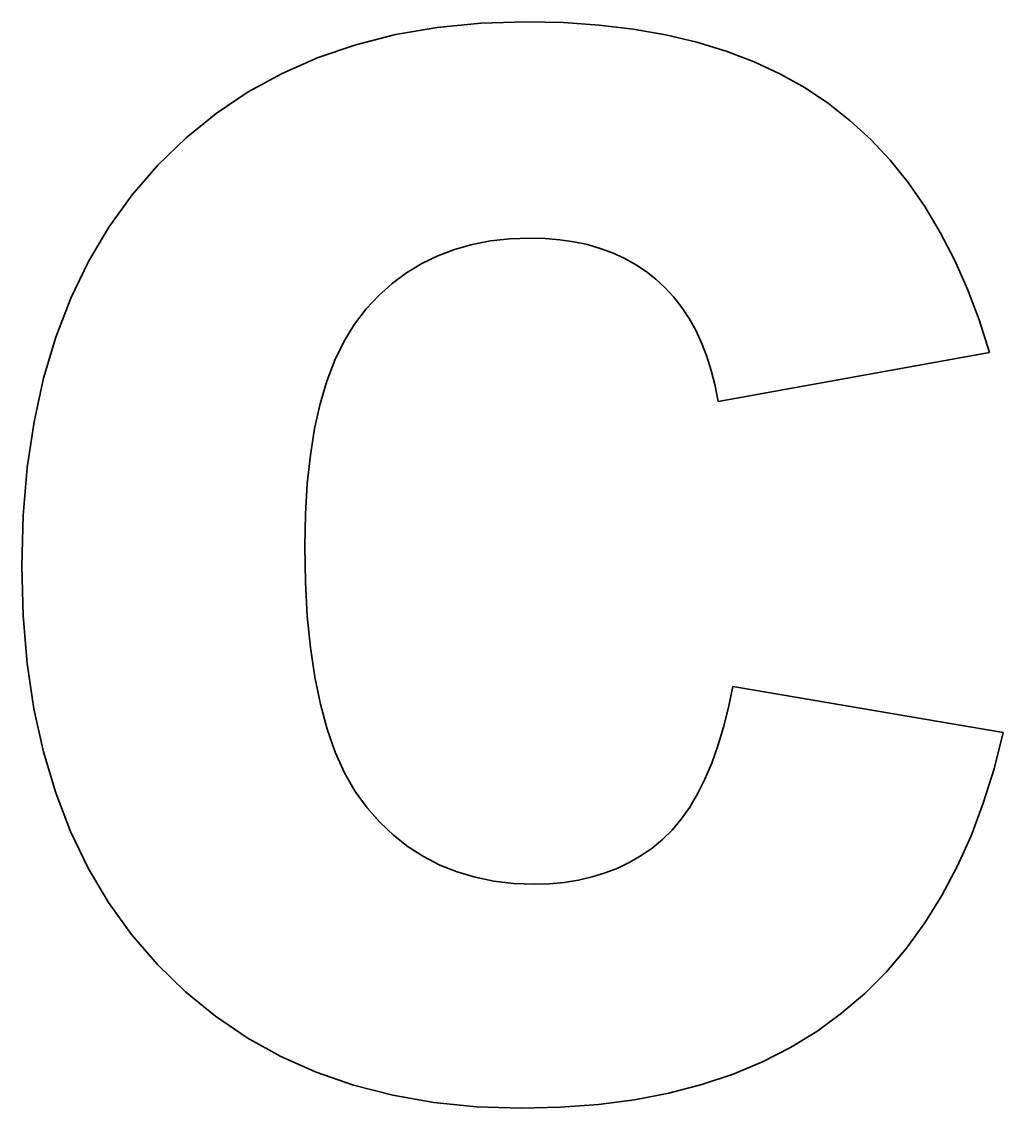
# Model space of a CAD drawing. Extents: x 23 to 417, y 3 to 294.
# Drawn here: x 216.218 to 216.6281, y 105.4488 to 105.9031 of the extents above; entities that cross this region are included whole.
import ezdxf

# ---------------------------------------------------------------- set-up
doc = ezdxf.new("R2010")
doc.units = 0
doc.layers.get('0').update_dxf_attribs({"lineweight": 13})

# ---------------------------------------------------------------- blocks, each defined once
blk = doc.blocks.new('BLOCK4760')
at = {"color": 7, "lineweight": 35, "ltscale": 0.002206}
blk.add_line((-22.7881, 32.9295), (-22.7011, 32.9445), dxfattribs=at)
at = {"color": 7, "lineweight": 35, "ltscale": 0.002286}
blk.add_line((-22.7011, 32.9445), (-22.6101, 32.9535), dxfattribs=at)
at = {"color": 7, "lineweight": 35, "ltscale": 0.002376}
blk.add_line((-22.6101, 32.9535), (-22.5151, 32.9565), dxfattribs=at)
at = {"color": 7, "lineweight": 35, "ltscale": 0.001945}
blk.add_line((-22.5151, 32.9565), (-22.4374, 32.9548), dxfattribs=at)
at = {"color": 7, "lineweight": 35, "ltscale": 0.001867}
blk.add_line((-22.4374, 32.9548), (-22.3628, 32.9496), dxfattribs=at)
at = {"color": 7, "lineweight": 35, "ltscale": 0.001794}
blk.add_line((-22.3628, 32.9496), (-22.2916, 32.9411), dxfattribs=at)
at = {"color": 7, "lineweight": 35, "ltscale": 0.001727}
for p, q in [((-22.2916, 32.9411), (-22.2236, 32.9291)), ((-21.5934, 32.3976), (-21.569, 32.333))]:
    blk.add_line(p, q, dxfattribs=at)
at = {"color": 7, "lineweight": 35, "ltscale": 0.002139}
blk.add_line((-22.871, 32.9085), (-22.7881, 32.9295), dxfattribs=at)
at = {"color": 7, "lineweight": 35, "ltscale": 0.001664}
blk.add_line((-22.2236, 32.9291), (-22.1588, 32.9138), dxfattribs=at)
at = {"color": 7, "lineweight": 35, "ltscale": 0.002086}
blk.add_line((-22.95, 32.8815), (-22.871, 32.9085), dxfattribs=at)
at = {"color": 7, "lineweight": 35, "ltscale": 0.001608}
blk.add_line((-22.1588, 32.9138), (-22.0973, 32.895), dxfattribs=at)
at = {"color": 7, "lineweight": 35, "ltscale": 0.001559}
blk.add_line((-22.0973, 32.895), (-22.039, 32.8727), dxfattribs=at)
at = {"color": 7, "lineweight": 35, "ltscale": 0.002047}
for p, q in [((-23.0249, 32.8485), (-22.95, 32.8815)), ((-23.227, 30.9286), (-23.2856, 30.9858))]:
    blk.add_line(p, q, dxfattribs=at)
at = {"color": 7, "lineweight": 35, "ltscale": 0.001517}
blk.add_line((-22.039, 32.8727), (-21.9841, 32.8471), dxfattribs=at)
at = {"color": 7, "lineweight": 35, "ltscale": 0.002023}
blk.add_line((-23.0959, 32.8096), (-23.0249, 32.8485), dxfattribs=at)
at = {"color": 7, "lineweight": 35, "ltscale": 0.001484}
blk.add_line((-21.9841, 32.8471), (-21.9323, 32.8181), dxfattribs=at)
at = {"color": 7, "lineweight": 35, "ltscale": 0.002015}
blk.add_line((-23.1628, 32.7646), (-23.0959, 32.8096), dxfattribs=at)
at = {"color": 7, "lineweight": 35, "ltscale": 0.001459}
for p, q in [((-21.9323, 32.8181), (-21.8838, 32.7856)), ((-21.8383, 32.7496), (-21.7954, 32.7101))]:
    blk.add_line(p, q, dxfattribs=at)
at = {"color": 7, "lineweight": 35, "ltscale": 0.001451}
blk.add_line((-21.8838, 32.7856), (-21.8383, 32.7496), dxfattribs=at)
at = {"color": 7, "lineweight": 35, "ltscale": 0.002024}
blk.add_line((-23.2257, 32.7136), (-23.1628, 32.7646), dxfattribs=at)
at = {"color": 7, "lineweight": 35, "ltscale": 0.002048}
blk.add_line((-23.2846, 32.6567), (-23.2257, 32.7136), dxfattribs=at)
at = {"color": 7, "lineweight": 35, "ltscale": 0.001475}
blk.add_line((-21.7954, 32.7101), (-21.7551, 32.667), dxfattribs=at)
at = {"color": 7, "lineweight": 35, "ltscale": 0.001499}
for p, q in [((-21.7551, 32.667), (-21.7175, 32.6202)), ((-22.9661, 32.0504), (-22.9725, 31.9908))]:
    blk.add_line(p, q, dxfattribs=at)
at = {"color": 7, "lineweight": 35, "ltscale": 0.002063}
for p, q in [((-23.3386, 32.5943), (-23.2846, 32.6567)), ((-22.8759, 30.7331), (-22.9538, 30.7602))]:
    blk.add_line(p, q, dxfattribs=at)
at = {"color": 7, "lineweight": 35, "ltscale": 0.001531}
blk.add_line((-21.7175, 32.6202), (-21.6825, 32.57), dxfattribs=at)
at = {"color": 7, "lineweight": 35, "ltscale": 0.002068}
blk.add_line((-23.387, 32.5272), (-23.3386, 32.5943), dxfattribs=at)
at = {"color": 7, "lineweight": 35, "ltscale": 0.001571}
blk.add_line((-21.6825, 32.57), (-21.6502, 32.5161), dxfattribs=at)
at = {"color": 7, "lineweight": 35, "ltscale": 0.00209}
blk.add_line((-23.4296, 32.4553), (-23.387, 32.5272), dxfattribs=at)
at = {"color": 7, "lineweight": 35, "ltscale": 0.001617}
blk.add_line((-21.6502, 32.5161), (-21.6205, 32.4586), dxfattribs=at)
at = {"color": 7, "lineweight": 35, "ltscale": 0.000958289}
blk.add_line((-22.628, 32.4909), (-22.6649, 32.4805), dxfattribs=at)
at = {"color": 7, "lineweight": 35, "ltscale": 0.000983135}
blk.add_line((-22.5894, 32.4983), (-22.628, 32.4909), dxfattribs=at)
at = {"color": 7, "lineweight": 35, "ltscale": 0.001015}
blk.add_line((-22.5491, 32.5027), (-22.5894, 32.4983), dxfattribs=at)
at = {"color": 7, "lineweight": 35, "ltscale": 0.001053}
blk.add_line((-22.5069, 32.5042), (-22.5491, 32.5027), dxfattribs=at)
at = {"color": 7, "lineweight": 35, "ltscale": 0.000793373}
blk.add_line((-22.4752, 32.5034), (-22.5069, 32.5042), dxfattribs=at)
at = {"color": 7, "lineweight": 35, "ltscale": 0.000766041}
blk.add_line((-22.4447, 32.5008), (-22.4752, 32.5034), dxfattribs=at)
at = {"color": 7, "lineweight": 35, "ltscale": 0.0007406}
blk.add_line((-22.4154, 32.4965), (-22.4447, 32.5008), dxfattribs=at)
at = {"color": 7, "lineweight": 35, "ltscale": 0.00071857}
blk.add_line((-22.3873, 32.4905), (-22.4154, 32.4965), dxfattribs=at)
at = {"color": 7, "lineweight": 35, "ltscale": 0.000699781}
blk.add_line((-22.3604, 32.4827), (-22.3873, 32.4905), dxfattribs=at)
at = {"color": 7, "lineweight": 35, "ltscale": 0.000684208}
blk.add_line((-22.3347, 32.4733), (-22.3604, 32.4827), dxfattribs=at)
at = {"color": 7, "lineweight": 35, "ltscale": 0.00092947}
blk.add_line((-22.7001, 32.4671), (-22.7335, 32.4508), dxfattribs=at)
at = {"color": 7, "lineweight": 35, "ltscale": 0.000939794}
blk.add_line((-22.6649, 32.4805), (-22.7001, 32.4671), dxfattribs=at)
at = {"color": 7, "lineweight": 35, "ltscale": 0.000672917}
blk.add_line((-22.3102, 32.4621), (-22.3347, 32.4733), dxfattribs=at)
at = {"color": 7, "lineweight": 35, "ltscale": 0.000665416}
blk.add_line((-22.2869, 32.4492), (-22.3102, 32.4621), dxfattribs=at)
at = {"color": 7, "lineweight": 35, "ltscale": 0.002127}
blk.add_line((-23.4666, 32.3787), (-23.4296, 32.4553), dxfattribs=at)
at = {"color": 7, "lineweight": 35, "ltscale": 0.000927167}
blk.add_line((-22.7335, 32.4508), (-22.7651, 32.4315), dxfattribs=at)
at = {"color": 7, "lineweight": 35, "ltscale": 0.000661677}
blk.add_line((-22.2648, 32.4346), (-22.2869, 32.4492), dxfattribs=at)
at = {"color": 7, "lineweight": 35, "ltscale": 0.001669}
blk.add_line((-21.6205, 32.4586), (-21.5934, 32.3976), dxfattribs=at)
at = {"color": 7, "lineweight": 35, "ltscale": 0.000932153}
blk.add_line((-22.7651, 32.4315), (-22.7951, 32.4093), dxfattribs=at)
at = {"color": 7, "lineweight": 35, "ltscale": 0.000662226}
blk.add_line((-22.244, 32.4183), (-22.2648, 32.4346), dxfattribs=at)
at = {"color": 7, "lineweight": 35, "ltscale": 0.000664351}
blk.add_line((-22.2245, 32.4002), (-22.244, 32.4183), dxfattribs=at)
at = {"color": 7, "lineweight": 35, "ltscale": 0.000945543}
blk.add_line((-22.7951, 32.4093), (-22.8233, 32.384), dxfattribs=at)
at = {"color": 7, "lineweight": 35, "ltscale": 0.000668786}
blk.add_line((-22.2064, 32.3805), (-22.2245, 32.4002), dxfattribs=at)
at = {"color": 7, "lineweight": 35, "ltscale": 0.00218}
blk.add_line((-23.4979, 32.2973), (-23.4666, 32.3787), dxfattribs=at)
at = {"color": 7, "lineweight": 35, "ltscale": 0.000966424}
blk.add_line((-22.8233, 32.384), (-22.8497, 32.3559), dxfattribs=at)
at = {"color": 7, "lineweight": 35, "ltscale": 0.000677126}
blk.add_line((-22.1897, 32.3592), (-22.2064, 32.3805), dxfattribs=at)
at = {"color": 7, "lineweight": 35, "ltscale": 0.000997977}
blk.add_line((-22.8497, 32.3559), (-22.874, 32.3242), dxfattribs=at)
at = {"color": 7, "lineweight": 35, "ltscale": 0.000690249}
blk.add_line((-22.1746, 32.3361), (-22.1897, 32.3592), dxfattribs=at)
at = {"color": 7, "lineweight": 35, "ltscale": 0.001044}
blk.add_line((-22.874, 32.3242), (-22.8957, 32.2885), dxfattribs=at)
at = {"color": 7, "lineweight": 35, "ltscale": 0.00070729}
blk.add_line((-22.1608, 32.3113), (-22.1746, 32.3361), dxfattribs=at)
at = {"color": 7, "lineweight": 35, "ltscale": 0.00179}
blk.add_line((-21.569, 32.333), (-21.5472, 32.2648), dxfattribs=at)
at = {"color": 7, "lineweight": 35, "ltscale": 0.000728416}
blk.add_line((-22.1486, 32.2849), (-22.1608, 32.3113), dxfattribs=at)
at = {"color": 7, "lineweight": 35, "ltscale": 0.002248}
blk.add_line((-23.5235, 32.2111), (-23.4979, 32.2973), dxfattribs=at)
at = {"color": 7, "lineweight": 35, "ltscale": 0.001101}
blk.add_line((-22.8957, 32.2885), (-22.9149, 32.2489), dxfattribs=at)
at = {"color": 7, "lineweight": 35, "ltscale": 0.00075244}
blk.add_line((-22.1378, 32.2568), (-22.1486, 32.2849), dxfattribs=at)
at = {"color": 7, "lineweight": 35, "ltscale": 0.000780237}
blk.add_line((-22.1284, 32.2271), (-22.1378, 32.2568), dxfattribs=at)
at = {"color": 7, "lineweight": 35, "ltscale": 0.0144}
blk.add_line((-21.5472, 32.2648), (-22.114, 32.1625), dxfattribs=at)
at = {"color": 7, "lineweight": 35, "ltscale": 0.001167}
blk.add_line((-22.9149, 32.2489), (-22.9316, 32.2052), dxfattribs=at)
at = {"color": 7, "lineweight": 35, "ltscale": 0.002328}
blk.add_line((-23.5434, 32.1201), (-23.5235, 32.2111), dxfattribs=at)
at = {"color": 7, "lineweight": 35, "ltscale": 0.000811015}
blk.add_line((-22.1205, 32.1956), (-22.1284, 32.2271), dxfattribs=at)
at = {"color": 7, "lineweight": 35, "ltscale": 0.001241}
blk.add_line((-22.9316, 32.2052), (-22.9456, 32.1576), dxfattribs=at)
at = {"color": 7, "lineweight": 35, "ltscale": 0.000843751}
blk.add_line((-22.114, 32.1625), (-22.1205, 32.1956), dxfattribs=at)
at = {"color": 7, "lineweight": 35, "ltscale": 0.001322}
blk.add_line((-22.9456, 32.1576), (-22.9571, 32.106), dxfattribs=at)
at = {"color": 7, "lineweight": 35, "ltscale": 0.002419}
blk.add_line((-23.5576, 32.0244), (-23.5434, 32.1201), dxfattribs=at)
at = {"color": 7, "lineweight": 35, "ltscale": 0.001408}
blk.add_line((-22.9571, 32.106), (-22.9661, 32.0504), dxfattribs=at)
at = {"color": 7, "lineweight": 35, "ltscale": 0.002521}
blk.add_line((-23.5662, 31.9239), (-23.5576, 32.0244), dxfattribs=at)
at = {"color": 7, "lineweight": 35, "ltscale": 0.001592}
blk.add_line((-22.9725, 31.9908), (-22.9763, 31.9272), dxfattribs=at)
at = {"color": 7, "lineweight": 35, "ltscale": 0.002632}
blk.add_line((-23.569, 31.8187), (-23.5662, 31.9239), dxfattribs=at)
at = {"color": 7, "lineweight": 35, "ltscale": 0.00169}
blk.add_line((-22.9763, 31.9272), (-22.9776, 31.8596), dxfattribs=at)
at = {"color": 7, "lineweight": 35, "ltscale": 0.001878}
blk.add_line((-22.9776, 31.8596), (-22.9763, 31.7845), dxfattribs=at)
at = {"color": 7, "lineweight": 35, "ltscale": 0.002603}
blk.add_line((-23.5662, 31.7146), (-23.569, 31.8187), dxfattribs=at)
at = {"color": 7, "lineweight": 35, "ltscale": 0.001766}
for p, q in [((-22.9763, 31.7845), (-22.9724, 31.714)), ((-21.5859, 31.2546), (-21.6148, 31.1902))]:
    blk.add_line(p, q, dxfattribs=at)
at = {"color": 7, "lineweight": 35, "ltscale": 0.002496}
blk.add_line((-23.5577, 31.6151), (-23.5662, 31.7146), dxfattribs=at)
at = {"color": 7, "lineweight": 35, "ltscale": 0.001658}
blk.add_line((-22.9724, 31.714), (-22.9659, 31.648), dxfattribs=at)
at = {"color": 7, "lineweight": 35, "ltscale": 0.001553}
blk.add_line((-22.9659, 31.648), (-22.9568, 31.5865), dxfattribs=at)
at = {"color": 7, "lineweight": 35, "ltscale": 0.002398}
blk.add_line((-23.5435, 31.5203), (-23.5577, 31.6151), dxfattribs=at)
at = {"color": 7, "lineweight": 35, "ltscale": 0.001453}
blk.add_line((-22.9568, 31.5865), (-22.9451, 31.5296), dxfattribs=at)
at = {"color": 7, "lineweight": 35, "ltscale": 0.001126}
blk.add_line((-22.0925, 31.5229), (-22.0833, 31.567), dxfattribs=at)
at = {"color": 7, "lineweight": 35, "ltscale": 0.014323}
blk.add_line((-22.0833, 31.567), (-21.5185, 31.4708), dxfattribs=at)
at = {"color": 7, "lineweight": 35, "ltscale": 0.001357}
blk.add_line((-22.9451, 31.5296), (-22.9308, 31.4773), dxfattribs=at)
at = {"color": 7, "lineweight": 35, "ltscale": 0.002309}
blk.add_line((-23.5237, 31.43), (-23.5435, 31.5203), dxfattribs=at)
at = {"color": 7, "lineweight": 35, "ltscale": 0.001068}
blk.add_line((-22.103, 31.4815), (-22.0925, 31.5229), dxfattribs=at)
at = {"color": 7, "lineweight": 35, "ltscale": 0.001268}
blk.add_line((-22.9308, 31.4773), (-22.9139, 31.4294), dxfattribs=at)
at = {"color": 7, "lineweight": 35, "ltscale": 0.001011}
blk.add_line((-22.1146, 31.4427), (-22.103, 31.4815), dxfattribs=at)
at = {"color": 7, "lineweight": 35, "ltscale": 0.001956}
blk.add_line((-21.5185, 31.4708), (-21.5378, 31.3949), dxfattribs=at)
at = {"color": 7, "lineweight": 35, "ltscale": 0.000956951}
blk.add_line((-22.1275, 31.4067), (-22.1146, 31.4427), dxfattribs=at)
at = {"color": 7, "lineweight": 35, "ltscale": 0.002233}
blk.add_line((-23.4981, 31.3444), (-23.5237, 31.43), dxfattribs=at)
at = {"color": 7, "lineweight": 35, "ltscale": 0.001187}
blk.add_line((-22.9139, 31.4294), (-22.8945, 31.3861), dxfattribs=at)
at = {"color": 7, "lineweight": 35, "ltscale": 0.000905834}
blk.add_line((-22.1417, 31.3733), (-22.1275, 31.4067), dxfattribs=at)
at = {"color": 7, "lineweight": 35, "ltscale": 0.001887}
blk.add_line((-21.5378, 31.3949), (-21.5602, 31.3229), dxfattribs=at)
at = {"color": 7, "lineweight": 35, "ltscale": 0.001115}
blk.add_line((-22.8945, 31.3861), (-22.8724, 31.3474), dxfattribs=at)
at = {"color": 7, "lineweight": 35, "ltscale": 0.000857756}
blk.add_line((-22.157, 31.3426), (-22.1417, 31.3733), dxfattribs=at)
at = {"color": 7, "lineweight": 35, "ltscale": 0.001054}
blk.add_line((-22.8724, 31.3474), (-22.8477, 31.3132), dxfattribs=at)
at = {"color": 7, "lineweight": 35, "ltscale": 0.002169}
blk.add_line((-23.467, 31.2635), (-23.4981, 31.3444), dxfattribs=at)
at = {"color": 7, "lineweight": 35, "ltscale": 0.000813403}
blk.add_line((-22.1736, 31.3146), (-22.157, 31.3426), dxfattribs=at)
at = {"color": 7, "lineweight": 35, "ltscale": 0.001013}
blk.add_line((-22.8477, 31.3132), (-22.8208, 31.2829), dxfattribs=at)
at = {"color": 7, "lineweight": 35, "ltscale": 0.000774071}
blk.add_line((-22.1914, 31.2893), (-22.1736, 31.3146), dxfattribs=at)
at = {"color": 7, "lineweight": 35, "ltscale": 0.001823}
blk.add_line((-21.5602, 31.3229), (-21.5859, 31.2546), dxfattribs=at)
at = {"color": 7, "lineweight": 35, "ltscale": 0.000986535}
blk.add_line((-22.8208, 31.2829), (-22.7921, 31.2558), dxfattribs=at)
at = {"color": 7, "lineweight": 35, "ltscale": 0.000739432}
blk.add_line((-22.2104, 31.2667), (-22.1914, 31.2893), dxfattribs=at)
at = {"color": 7, "lineweight": 35, "ltscale": 0.002119}
blk.add_line((-23.4301, 31.1871), (-23.467, 31.2635), dxfattribs=at)
at = {"color": 7, "lineweight": 35, "ltscale": 0.00096819}
blk.add_line((-22.7921, 31.2558), (-22.7617, 31.2318), dxfattribs=at)
at = {"color": 7, "lineweight": 35, "ltscale": 0.000711034}
blk.add_line((-22.2307, 31.2467), (-22.2104, 31.2667), dxfattribs=at)
at = {"color": 7, "lineweight": 35, "ltscale": 0.000695376}
blk.add_line((-22.2521, 31.229), (-22.2307, 31.2467), dxfattribs=at)
at = {"color": 7, "lineweight": 35, "ltscale": 0.000957926}
blk.add_line((-22.7617, 31.2318), (-22.7295, 31.2111), dxfattribs=at)
at = {"color": 7, "lineweight": 35, "ltscale": 0.000956973}
blk.add_line((-22.7295, 31.2111), (-22.6955, 31.1935), dxfattribs=at)
at = {"color": 7, "lineweight": 35, "ltscale": 0.000690905}
blk.add_line((-22.2986, 31.1992), (-22.2748, 31.2132), dxfattribs=at)
at = {"color": 7, "lineweight": 35, "ltscale": 0.000690844}
blk.add_line((-22.2748, 31.2132), (-22.2521, 31.229), dxfattribs=at)
at = {"color": 7, "lineweight": 35, "ltscale": 0.00096388}
blk.add_line((-22.6955, 31.1935), (-22.6597, 31.1791), dxfattribs=at)
at = {"color": 7, "lineweight": 35, "ltscale": 0.000694897}
blk.add_line((-22.3237, 31.1871), (-22.2986, 31.1992), dxfattribs=at)
at = {"color": 7, "lineweight": 35, "ltscale": 0.001716}
blk.add_line((-21.6148, 31.1902), (-21.647, 31.1296), dxfattribs=at)
at = {"color": 7, "lineweight": 35, "ltscale": 0.002084}
blk.add_line((-23.3876, 31.1154), (-23.4301, 31.1871), dxfattribs=at)
at = {"color": 7, "lineweight": 35, "ltscale": 0.000979559}
blk.add_line((-22.6597, 31.1791), (-22.6221, 31.168), dxfattribs=at)
at = {"color": 7, "lineweight": 35, "ltscale": 0.001004}
blk.add_line((-22.6221, 31.168), (-22.5828, 31.16), dxfattribs=at)
at = {"color": 7, "lineweight": 35, "ltscale": 0.000732805}
blk.add_line((-22.4059, 31.162), (-22.3773, 31.1685), dxfattribs=at)
at = {"color": 7, "lineweight": 35, "ltscale": 0.000716418}
blk.add_line((-22.3773, 31.1685), (-22.3499, 31.1769), dxfattribs=at)
at = {"color": 7, "lineweight": 35, "ltscale": 0.000703727}
blk.add_line((-22.3499, 31.1769), (-22.3237, 31.1871), dxfattribs=at)
at = {"color": 7, "lineweight": 35, "ltscale": 0.001035}
blk.add_line((-22.5828, 31.16), (-22.5417, 31.1552), dxfattribs=at)
at = {"color": 7, "lineweight": 35, "ltscale": 0.001073}
blk.add_line((-22.5417, 31.1552), (-22.4988, 31.1536), dxfattribs=at)
at = {"color": 7, "lineweight": 35, "ltscale": 0.000804086}
blk.add_line((-22.4988, 31.1536), (-22.4666, 31.1545), dxfattribs=at)
at = {"color": 7, "lineweight": 35, "ltscale": 0.000777143}
blk.add_line((-22.4666, 31.1545), (-22.4356, 31.1573), dxfattribs=at)
at = {"color": 7, "lineweight": 35, "ltscale": 0.000753685}
blk.add_line((-22.4356, 31.1573), (-22.4059, 31.162), dxfattribs=at)
at = {"color": 7, "lineweight": 35, "ltscale": 0.001673}
blk.add_line((-21.647, 31.1296), (-21.6823, 31.0727), dxfattribs=at)
at = {"color": 7, "lineweight": 35, "ltscale": 0.002065}
blk.add_line((-23.3394, 31.0483), (-23.3876, 31.1154), dxfattribs=at)
at = {"color": 7, "lineweight": 35, "ltscale": 0.00164}
blk.add_line((-21.6823, 31.0727), (-21.7209, 31.0197), dxfattribs=at)
at = {"color": 7, "lineweight": 35, "ltscale": 0.002062}
blk.add_line((-23.2856, 30.9858), (-23.3394, 31.0483), dxfattribs=at)
at = {"color": 7, "lineweight": 35, "ltscale": 0.001615}
blk.add_line((-21.7209, 31.0197), (-21.7628, 30.9705), dxfattribs=at)
at = {"color": 7, "lineweight": 35, "ltscale": 0.0016}
blk.add_line((-21.7628, 30.9705), (-21.8079, 30.9251), dxfattribs=at)
at = {"color": 7, "lineweight": 35, "ltscale": 0.002018}
blk.add_line((-23.1645, 30.8775), (-23.227, 30.9286), dxfattribs=at)
at = {"color": 7, "lineweight": 35, "ltscale": 0.001594}
blk.add_line((-21.8079, 30.9251), (-21.8562, 30.8835), dxfattribs=at)
at = {"color": 7, "lineweight": 35, "ltscale": 0.002006}
blk.add_line((-23.0981, 30.8324), (-23.1645, 30.8775), dxfattribs=at)
at = {"color": 7, "lineweight": 35, "ltscale": 0.001599}
blk.add_line((-21.8562, 30.8835), (-21.9078, 30.8458), dxfattribs=at)
at = {"color": 7, "lineweight": 35, "ltscale": 0.002009}
blk.add_line((-23.0279, 30.7933), (-23.0981, 30.8324), dxfattribs=at)
at = {"color": 7, "lineweight": 35, "ltscale": 0.001614}
blk.add_line((-21.9078, 30.8458), (-21.9628, 30.812), dxfattribs=at)
at = {"color": 7, "lineweight": 35, "ltscale": 0.001639}
blk.add_line((-21.9628, 30.812), (-22.0213, 30.7823), dxfattribs=at)
at = {"color": 7, "lineweight": 35, "ltscale": 0.002028}
blk.add_line((-22.9538, 30.7602), (-23.0279, 30.7933), dxfattribs=at)
at = {"color": 7, "lineweight": 35, "ltscale": 0.001675}
blk.add_line((-22.0213, 30.7823), (-22.0831, 30.7564), dxfattribs=at)
at = {"color": 7, "lineweight": 35, "ltscale": 0.001719}
blk.add_line((-22.0831, 30.7564), (-22.1483, 30.7346), dxfattribs=at)
at = {"color": 7, "lineweight": 35, "ltscale": 0.001773}
blk.add_line((-22.1483, 30.7346), (-22.2169, 30.7167), dxfattribs=at)
at = {"color": 7, "lineweight": 35, "ltscale": 0.002112}
blk.add_line((-22.794, 30.7121), (-22.8759, 30.7331), dxfattribs=at)
at = {"color": 7, "lineweight": 35, "ltscale": 0.002175}
blk.add_line((-22.7083, 30.697), (-22.794, 30.7121), dxfattribs=at)
at = {"color": 7, "lineweight": 35, "ltscale": 0.001833}
blk.add_line((-22.2169, 30.7167), (-22.2889, 30.7028), dxfattribs=at)
at = {"color": 7, "lineweight": 35, "ltscale": 0.00225}
blk.add_line((-22.6188, 30.688), (-22.7083, 30.697), dxfattribs=at)
at = {"color": 7, "lineweight": 35, "ltscale": 0.002337}
blk.add_line((-22.5254, 30.685), (-22.6188, 30.688), dxfattribs=at)
at = {"color": 7, "lineweight": 35, "ltscale": 0.001976}
blk.add_line((-22.3643, 30.6929), (-22.4432, 30.687), dxfattribs=at)
at = {"color": 7, "lineweight": 35, "ltscale": 0.001901}
blk.add_line((-22.2889, 30.7028), (-22.3643, 30.6929), dxfattribs=at)
at = {"color": 7, "lineweight": 35, "ltscale": 0.002056}
blk.add_line((-22.4432, 30.687), (-22.5254, 30.685), dxfattribs=at)

msp = doc.modelspace()

# ---------------------------------------------------------------- block references
at = {"lineweight": 0, "xscale": 0.2, "yscale": 0.2, "zscale": 0.2}
msp.add_blockref('BLOCK4760', (220.93177, 99.31183), dxfattribs=at)

doc.saveas('drawing.dxf')
